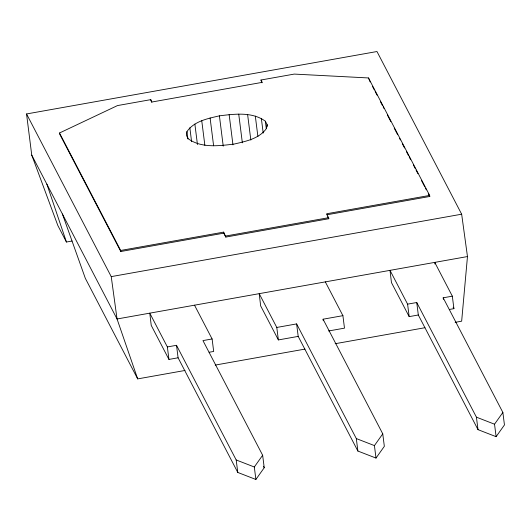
<?xml version="1.0" encoding="UTF-8"?>
<svg xmlns="http://www.w3.org/2000/svg" width="531" height="531" viewBox="0 0 531 531"><rect width="100%" height="100%" fill="white"/><g stroke="black" fill="none" stroke-linecap="round" stroke-linejoin="round"><path stroke-width="0.8" d="M72.09 241.021L66.435 242.03L57.846 225.529L31.754 155.132L26.55 113.953L376.977 51.527L461.658 214.199L467.472 256.559L461.658 321.182L455.127 322.344M186.952 131.575L186.374 135.286L188.147 138.691C201.183 148.295 218.991 145.906 234.098 144.074C245.661 141.359 259.354 138.75 266.549 128.336L267.126 124.619L265.354 121.214C252.318 111.61 234.51 113.999 219.403 115.838C207.84 118.552 194.147 121.154 186.952 131.575L187.881 138.943M178.091 357.788L168.944 359.421L151.235 325.403L149.775 313.151L167.365 346.942L176.511 345.309L178.091 357.788L237.775 472.444L255.882 479.473L254.309 466.995L262.646 455.253L202.961 340.597L212.108 338.97L213.681 351.449L209.108 352.265M255.882 479.473L264.226 467.731L262.646 455.253M298.203 336.395L278.37 339.926L260.661 305.909L259.201 293.663L276.79 327.448L296.623 323.91L298.203 336.395L357.887 451.045L376.001 458.074L374.421 445.595L382.758 433.854L323.074 319.204L342.907 315.666L344.486 328.145L328.616 330.972M376.001 458.074L384.338 446.339L382.758 433.854M418.315 314.996L409.169 316.622L391.46 282.605L390.006 270.359L407.596 304.144L416.742 302.517L418.315 314.996L478.006 429.652L496.113 436.681L494.534 424.203L502.87 412.461L443.186 297.805L452.332 296.172L453.912 308.657L449.339 309.467M496.113 436.681L504.45 424.939L502.87 412.461M429.652 195.421L326.665 213.767L328.828 218.719L225.821 237.072L223.783 233.162L120.796 251.508L59.645 134.038L59.512 132.996L117.49 105.576L150.764 99.649L151.985 101.992L262.181 82.365L260.96 80.015L294.24 74.088L368.501 77.951L429.652 195.421L429.785 196.463L326.797 214.809M59.512 132.996L120.663 250.466L223.651 232.12L225.821 237.072M225.688 236.029L328.702 217.677M26.55 113.953L111.231 276.624L461.658 214.199M467.472 256.559L117.052 318.985L31.754 155.132M62.392 213.986L85.325 278.317L137.682 378.895L185.014 370.465M215.208 365.082L304.973 349.093M335.167 343.716L424.933 327.72M416.742 302.517L476.426 417.167L494.534 424.203M296.623 323.91L356.314 438.566L374.421 445.595M176.511 345.309L236.195 459.965L254.309 466.995M370.16 81.927L368.501 77.951M372.457 86.334L374.368 90.004M375.132 91.471L377.043 95.142M380.481 101.753L382.393 105.423M383.156 106.89L383.92 108.357M387.358 114.968L390.803 121.572M394.241 128.183L397.679 134.788M399.591 138.458L400.354 139.932M402.266 143.602L404.562 148.003M406.474 151.68L408.379 155.351M409.149 156.818L410.675 159.751M413.35 164.895L415.262 168.566M416.025 170.033L417.937 173.703M421.375 180.308L424.813 186.919M425.583 188.386L426.347 189.852M428.258 193.523L429.785 196.463M452.332 296.172L434.743 262.387L434.942 264.02M453.155 307.21L453.912 308.657M262.009 82.816L260.96 80.015M327.813 216.767L328.828 218.719M325.324 281.881L342.907 315.666M151.202 101.275L151.813 102.45M194.519 305.186L212.108 338.97M263.456 466.264L264.226 467.731M137.682 378.895L117.052 318.985L111.231 276.624M46.881 184.191L66.435 242.03M476.426 417.167L478.006 429.652M443.186 297.805L443.385 299.365M407.596 304.144L409.169 316.622M356.314 438.566L357.887 451.045M323.074 319.204L323.273 320.764M267.126 124.619L267.332 126.259M265.354 121.214L266.29 128.588M261.338 118.32L263.203 133.069M255.318 116.103L257.9 136.58M276.79 327.448L278.37 339.926M247.632 114.689L250.838 140.078M238.731 114.158L242.355 142.826M229.133 114.55L232.963 144.857M219.403 115.838L223.232 146.144M210.097 117.942L213.615 145.793M223.651 232.12L223.783 233.162M201.753 120.749L204.86 145.321M194.87 124.088L197.459 144.565M236.195 459.965L237.775 472.444M189.839 127.765L191.598 141.691M150.764 99.649L150.897 100.691M167.365 346.942L168.944 359.421M120.663 250.466L120.796 251.508"/></g></svg>
